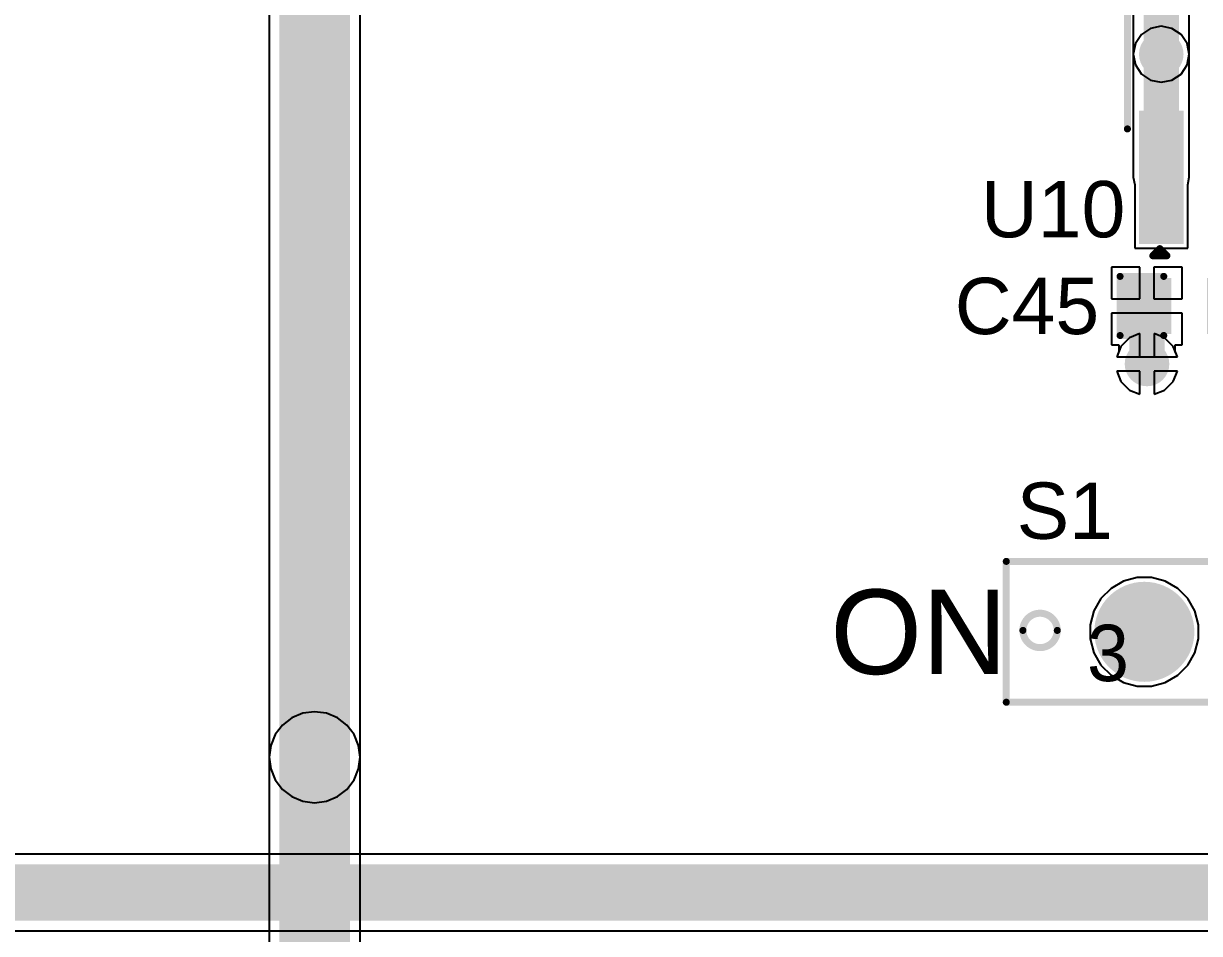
# Model space of a CAD drawing. Header units: millimetres. Extents: x -11 to 156, y -11 to 109.
# Drawn here: x 50.94 to 72.14, y 42.54 to 58.95 of the extents above; entities that cross this region are included whole.
import ezdxf

# ---------------------------------------------------------------- set-up
doc = ezdxf.new("R2010")
doc.units = ezdxf.units.MM
for name, color, linetype in [('BottomLayer', 5, 'Continuous'), ('BottomSolder', 6, 'Continuous'), ('MultiLayer', 9, 'Continuous'), ('PadHoleLayer', 156, 'Continuous'), ('TopLayer', 1, 'Continuous'), ('TopOverlay', 2, 'Continuous'), ('TopPaste', 8, 'Continuous'), ('TopSolder', 216, 'Continuous'), ('ViaHoleLayer', 16, 'Continuous')]:
    doc.layers.add(name, color=color, linetype=linetype)
doc.styles.add('Arial', font='', dxfattribs={"height": 0.2})
doc.styles.get('Arial').set_extended_font_data('Arial')

# ---------------------------------------------------------------- blocks, each defined once
blk = doc.blocks.new('C___0603_1')
at = {"layer": 'TopLayer'}
for points in [[(-0.381, 0.445), (-0.381, -0.445), (-1.143, -0.445), (-1.143, 0.445)], [(1.143, 0.445), (1.143, -0.445), (0.381, -0.445), (0.381, 0.445)]]:
    blk.add_hatch(color=1, dxfattribs=at).paths.add_polyline_path(points)
at = {"layer": 'TopPaste'}
for points in [[(-0.381, 0.445), (-0.381, -0.445), (-1.143, -0.445), (-1.143, 0.445)], [(1.143, 0.445), (1.143, -0.445), (0.381, -0.445), (0.381, 0.445)]]:
    blk.add_hatch(color=8, dxfattribs=at).paths.add_polyline_path(points)
at = {"layer": 'TopSolder'}
for points in [[(-0.321, 0.504), (-0.321, -0.504), (-1.203, -0.504), (-1.203, 0.504)], [(1.203, 0.504), (1.203, -0.504), (0.321, -0.504), (0.321, 0.504)]]:
    blk.add_hatch(color=216, dxfattribs=at).paths.add_polyline_path(points)
at = {"layer": 'TopOverlay', "const_width": 0.127}
for points in [[(-0.457, 0.533), (-1.245, 0.533)], [(-1.245, 0.533), (-1.245, -0.533)], [(1.245, 0.533), (0.457, 0.533)], [(1.245, 0.533), (1.245, -0.533)], [(-0.457, -0.533), (-1.245, -0.533)], [(1.245, -0.533), (0.457, -0.533)]]:
    blk.add_lwpolyline(points, dxfattribs=at)
at = {"layer": 'TopOverlay', "const_width": 0.0635}
for points in [[(-1.276, 0.533, 1), (-1.213, 0.533, 1)], [(-1.276, 0.533, 1), (-1.213, 0.533, 1)], [(-0.489, 0.533, 1), (-0.425, 0.533, 1)], [(0.425, 0.533, 1), (0.489, 0.533, 1)], [(1.213, 0.533, 1), (1.276, 0.533, 1)], [(1.213, 0.533, 1), (1.276, 0.533, 1)], [(-1.276, -0.533, 1), (-1.213, -0.533, 1)], [(-1.276, -0.533, 1), (-1.213, -0.533, 1)], [(-0.489, -0.533, 1), (-0.425, -0.533, 1)], [(0.425, -0.533, 1), (0.489, -0.533, 1)], [(1.213, -0.533, 1), (1.276, -0.533, 1)], [(1.213, -0.533, 1), (1.276, -0.533, 1)]]:
    blk.add_lwpolyline(points, format="xyb", close=True, dxfattribs=at)
blk = doc.blocks.new('SOIC_8_0_150___3_80___W______7')
at = {"layer": 'TopLayer'}
for points in [[(-3.8, 1.605), (-3.8, 2.205), (-1.6, 2.205), (-1.6, 1.605)], [(1.4, 1.605), (1.4, 2.205), (3.6, 2.205), (3.6, 1.605)], [(-3.8, 0.335), (-3.8, 0.935), (-1.6, 0.935), (-1.6, 0.335)], [(1.4, 0.335), (1.4, 0.935), (3.6, 0.935), (3.6, 0.335)], [(-3.8, -0.935), (-3.8, -0.335), (-1.6, -0.335), (-1.6, -0.935)], [(1.4, -0.935), (1.4, -0.335), (3.6, -0.335), (3.6, -0.935)], [(-3.8, -2.205), (-3.8, -1.605), (-1.6, -1.605), (-1.6, -2.205)], [(-3.8, -2.205), (-3.8, -1.605), (-1.6, -1.605), (-1.6, -2.205)], [(1.4, -2.205), (1.4, -1.605), (3.6, -1.605), (3.6, -2.205)]]:
    blk.add_hatch(color=1, dxfattribs=at).paths.add_polyline_path(points)
at = {"layer": 'TopOverlay'}
blk.add_hatch(color=2, dxfattribs=at).paths.add_polyline_path([(-1.486, 1.626), (-1.13, 1.626), (-1.13, 2.21), (-1.486, 2.21)])
at = {"layer": 'TopPaste'}
for points in [[(-3.8, 1.605), (-3.8, 2.205), (-1.6, 2.205), (-1.6, 1.605)], [(1.4, 1.605), (1.4, 2.205), (3.6, 2.205), (3.6, 1.605)], [(-3.8, 0.335), (-3.8, 0.935), (-1.6, 0.935), (-1.6, 0.335)], [(1.4, 0.335), (1.4, 0.935), (3.6, 0.935), (3.6, 0.335)], [(-3.8, -0.935), (-3.8, -0.335), (-1.6, -0.335), (-1.6, -0.935)], [(1.4, -0.935), (1.4, -0.335), (3.6, -0.335), (3.6, -0.935)], [(-3.8, -2.205), (-3.8, -1.605), (-1.6, -1.605), (-1.6, -2.205)], [(-3.8, -2.205), (-3.8, -1.605), (-1.6, -1.605), (-1.6, -2.205)], [(1.4, -2.205), (1.4, -1.605), (3.6, -1.605), (3.6, -2.205)]]:
    blk.add_hatch(color=8, dxfattribs=at).paths.add_polyline_path(points)
at = {"layer": 'TopSolder'}
for points in [[(-3.902, 1.503), (-3.902, 2.307), (-1.498, 2.307), (-1.498, 1.503)], [(1.298, 1.503), (1.298, 2.307), (3.702, 2.307), (3.702, 1.503)], [(-3.902, 0.233), (-3.902, 1.037), (-1.498, 1.037), (-1.498, 0.233)], [(1.298, 0.233), (1.298, 1.037), (3.702, 1.037), (3.702, 0.233)], [(-3.902, -1.037), (-3.902, -0.233), (-1.498, -0.233), (-1.498, -1.037)], [(1.298, -1.037), (1.298, -0.233), (3.702, -0.233), (3.702, -1.037)], [(-3.902, -2.307), (-3.902, -1.503), (-1.498, -1.503), (-1.498, -2.307)], [(-3.902, -2.307), (-3.902, -1.503), (-1.498, -1.503), (-1.498, -2.307)], [(1.298, -2.307), (1.298, -1.503), (3.702, -1.503), (3.702, -2.307)]]:
    blk.add_hatch(color=216, dxfattribs=at).paths.add_polyline_path(points)
at = {"layer": 'TopOverlay', "const_width": 0.127}
for points in [[(-1.829, 2.515), (1.803, 2.515)], [(-4.115, 2.057), (-3.988, 1.93)], [(-4.115, 2.057), (-4.115, 1.803)], [(-3.988, 1.93), (-4.115, 1.803)], [(-1.829, -2.515), (1.803, -2.515)]]:
    blk.add_lwpolyline(points, dxfattribs=at)
at = {"layer": 'TopOverlay', "const_width": 0.0635}
for points in [[(-1.861, 2.515, 1), (-1.797, 2.515, 1)], [(1.772, 2.515, 1), (1.835, 2.515, 1)], [(-4.147, 2.057, 1), (-4.083, 2.057, 1)], [(-4.147, 2.057, 1), (-4.083, 2.057, 1)], [(-4.02, 1.93, 1), (-3.956, 1.93, 1)], [(-4.02, 1.93, 1), (-3.956, 1.93, 1)], [(-4.147, 1.803, 1), (-4.083, 1.803, 1)], [(-4.147, 1.803, 1), (-4.083, 1.803, 1)], [(-1.861, -2.515, 1), (-1.797, -2.515, 1)], [(1.772, -2.515, 1), (1.835, -2.515, 1)]]:
    blk.add_lwpolyline(points, format="xyb", close=True, dxfattribs=at)
blk = doc.blocks.new('SM0320102_15')
at = {"layer": 'BottomLayer'}
h = blk.add_hatch(color=5, dxfattribs=at)
edge = h.paths.add_edge_path()
edge.add_arc((-2.54, 0), 0.8, 0, 360)
h = blk.add_hatch(color=5, dxfattribs=at)
edge = h.paths.add_edge_path()
edge.add_arc((0, 0), 0.8, 0, 360)
h = blk.add_hatch(color=5, dxfattribs=at)
edge = h.paths.add_edge_path()
edge.add_arc((2.54, 0), 0.8, 0, 360)
at = {"layer": 'BottomSolder'}
h = blk.add_hatch(color=6, dxfattribs=at)
edge = h.paths.add_edge_path()
edge.add_arc((-2.54, 0), 0.902, 0, 360)
h = blk.add_hatch(color=6, dxfattribs=at)
edge = h.paths.add_edge_path()
edge.add_arc((0, 0), 0.902, 0, 360)
h = blk.add_hatch(color=6, dxfattribs=at)
edge = h.paths.add_edge_path()
edge.add_arc((2.54, 0), 0.902, 0, 360)
at = {"layer": 'MultiLayer'}
h = blk.add_hatch(color=9, dxfattribs=at)
edge = h.paths.add_edge_path()
edge.add_arc((-2.54, 0), 0.8, 0, 360)
h = blk.add_hatch(color=9, dxfattribs=at)
edge = h.paths.add_edge_path()
edge.add_arc((0, 0), 0.8, 0, 360)
h = blk.add_hatch(color=9, dxfattribs=at)
edge = h.paths.add_edge_path()
edge.add_arc((2.54, 0), 0.8, 0, 360)
at = {"layer": 'PadHoleLayer'}
h = blk.add_hatch(color=156, dxfattribs=at)
edge = h.paths.add_edge_path()
edge.add_arc((-2.54, 0), 0.41, 0, 360)
h = blk.add_hatch(color=156, dxfattribs=at)
edge = h.paths.add_edge_path()
edge.add_arc((0, 0), 0.41, 0, 360)
h = blk.add_hatch(color=156, dxfattribs=at)
edge = h.paths.add_edge_path()
edge.add_arc((2.54, 0), 0.41, 0, 360)
at = {"layer": 'TopLayer'}
h = blk.add_hatch(color=1, dxfattribs=at)
edge = h.paths.add_edge_path()
edge.add_arc((-2.54, 0), 0.8, 0, 360)
h = blk.add_hatch(color=1, dxfattribs=at)
edge = h.paths.add_edge_path()
edge.add_arc((0, 0), 0.8, 0, 360)
h = blk.add_hatch(color=1, dxfattribs=at)
edge = h.paths.add_edge_path()
edge.add_arc((2.54, 0), 0.8, 0, 360)
at = {"layer": 'TopSolder'}
h = blk.add_hatch(color=216, dxfattribs=at)
edge = h.paths.add_edge_path()
edge.add_arc((-2.54, 0), 0.902, 0, 360)
h = blk.add_hatch(color=216, dxfattribs=at)
edge = h.paths.add_edge_path()
edge.add_arc((0, 0), 0.902, 0, 360)
h = blk.add_hatch(color=216, dxfattribs=at)
edge = h.paths.add_edge_path()
edge.add_arc((2.54, 0), 0.902, 0, 360)
at = {"layer": 'TopOverlay', "const_width": 0.127}
for points in [[(-5.029, 1.27), (5.055, 1.27)], [(-5.029, -1.27), (-5.029, 1.27)], [(5.055, -1.27), (5.055, 1.27)], [(-5.029, -1.27), (5.055, -1.27)]]:
    blk.add_lwpolyline(points, dxfattribs=at)
at = {"layer": 'TopOverlay'}
for points, const_width in [([(-5.061, 1.27, 1), (-4.997, 1.27, 1)], 0.0635), ([(-5.061, 1.27, 1), (-4.997, 1.27, 1)], 0.0635), ([(5.023, 1.27, 1), (5.086, 1.27, 1)], 0.0635), ([(5.023, 1.27, 1), (5.086, 1.27, 1)], 0.0635), ([(-4.11, 0.025, 1), (-4.73, 0.025, 1)], 0.127), ([(-4.761, 0.025, 1), (-4.698, 0.025, 1)], 0.0635), ([(-4.141, 0.025, 1), (-4.078, 0.025, 1)], 0.0635), ([(-5.061, -1.27, 1), (-4.997, -1.27, 1)], 0.0635), ([(-5.061, -1.27, 1), (-4.997, -1.27, 1)], 0.0635), ([(5.023, -1.27, 1), (5.086, -1.27, 1)], 0.0635), ([(5.023, -1.27, 1), (5.086, -1.27, 1)], 0.0635)]:
    blk.add_lwpolyline(points, format="xyb", close=True, dxfattribs=dict(at, const_width=const_width))
for s, p in [('3', (-3.573, -0.889)), ('1', (-1.033, -0.889)), ('2', (1.507, -0.889))]:
    blk.add_text(s, height=1.016, rotation=360, dxfattribs=at).set_placement(p)

msp = doc.modelspace()

# ---------------------------------------------------------------- hatches: boundary and pattern name
at = {"layer": 'BottomLayer'}
h = msp.add_hatch(color=5, dxfattribs=at)
edge = h.paths.add_edge_path()
edge.add_arc((71.45, 58.395), 0.3, 0, 360)
h = msp.add_hatch(color=5, dxfattribs=at)
edge = h.paths.add_edge_path()
edge.add_arc((71.193, 52.81), 0.3, 0, 360)
h = msp.add_hatch(color=5, dxfattribs=at)
edge = h.paths.add_edge_path()
edge.add_arc((56.185, 45.72), 0.3, 0, 360)
at = {"layer": 'BottomSolder'}
h = msp.add_hatch(color=6, dxfattribs=at)
edge = h.paths.add_edge_path()
edge.add_arc((71.45, 58.395), 0.402, 0, 360)
h = msp.add_hatch(color=6, dxfattribs=at)
edge = h.paths.add_edge_path()
edge.add_arc((71.193, 52.81), 0.402, 0, 360)
h = msp.add_hatch(color=6, dxfattribs=at)
edge = h.paths.add_edge_path()
edge.add_arc((56.185, 45.72), 0.402, 0, 360)
at = {"layer": 'TopLayer'}
h = msp.add_hatch(color=1, dxfattribs=at)
edge = h.paths.add_edge_path()
edge.add_arc((71.45, 58.395), 0.3, 0, 360)
h = msp.add_hatch(color=1, dxfattribs=at)
edge = h.paths.add_edge_path()
edge.add_arc((71.193, 52.81), 0.3, 0, 360)
h = msp.add_hatch(color=1, dxfattribs=at)
edge = h.paths.add_edge_path()
edge.add_arc((56.185, 45.72), 0.3, 0, 360)
at = {"layer": 'TopSolder'}
h = msp.add_hatch(color=216, dxfattribs=at)
edge = h.paths.add_edge_path()
edge.add_arc((71.45, 58.395), 0.402, 0, 360)
h = msp.add_hatch(color=216, dxfattribs=at)
edge = h.paths.add_edge_path()
edge.add_arc((71.193, 52.81), 0.402, 0, 360)
h = msp.add_hatch(color=216, dxfattribs=at)
edge = h.paths.add_edge_path()
edge.add_arc((56.185, 45.72), 0.402, 0, 360)
at = {"layer": 'ViaHoleLayer'}
h = msp.add_hatch(color=16, dxfattribs=at)
edge = h.paths.add_edge_path()
edge.add_arc((71.45, 58.395), 0.15, 0, 360)
h = msp.add_hatch(color=16, dxfattribs=at)
edge = h.paths.add_edge_path()
edge.add_arc((71.193, 52.81), 0.15, 0, 360)
h = msp.add_hatch(color=16, dxfattribs=at)
edge = h.paths.add_edge_path()
edge.add_arc((56.185, 45.72), 0.15, 0, 360)

# ---------------------------------------------------------------- linework, layer by layer
at = {"layer": 'BottomLayer'}
for p, q in [((57.005, 45.72), (57.005, 67.97)), ((55.365, 67.631), (55.365, 45.72)), ((71.955, 58.395), (71.955, 62.23)), ((70.945, 62.021), (70.945, 58.395)), ((70.945, 58.395), (70.984, 58.201)), ((71.917, 58.201), (71.955, 58.395)), ((70.984, 58.201), (71.093, 58.038)), ((71.807, 58.038), (71.917, 58.201)), ((71.093, 58.038), (71.257, 57.928)), ((71.257, 57.928), (71.45, 57.89)), ((71.45, 57.89), (71.643, 57.928)), ((71.643, 57.928), (71.807, 58.038)), ((70.879, 53.279), (70.723, 53.124)), ((71.066, 53.357), (70.879, 53.279)), ((71.066, 52.937), (71.066, 53.357)), ((71.507, 53.279), (71.32, 53.357)), ((71.32, 53.357), (71.32, 52.937)), ((71.663, 53.124), (71.507, 53.279)), ((70.723, 53.124), (70.646, 52.937)), ((71.74, 52.937), (71.663, 53.124)), ((70.646, 52.937), (71.066, 52.937)), ((71.32, 52.937), (71.74, 52.937)), ((71.066, 52.683), (70.646, 52.683)), ((70.646, 52.683), (70.723, 52.496)), ((71.066, 52.263), (71.066, 52.683)), ((71.74, 52.683), (71.32, 52.683)), ((71.32, 52.683), (71.32, 52.263)), ((71.663, 52.496), (71.74, 52.683)), ((70.723, 52.496), (70.879, 52.34)), ((71.507, 52.34), (71.663, 52.496)), ((70.879, 52.34), (71.066, 52.263)), ((71.32, 52.263), (71.507, 52.34)), ((70.768, 48.892), (70.545, 48.763)), ((71.017, 48.958), (70.768, 48.892)), ((71.274, 48.958), (71.017, 48.958)), ((71.523, 48.892), (71.274, 48.958)), ((71.746, 48.763), (71.523, 48.892)), ((70.363, 48.581), (70.234, 48.358)), ((70.545, 48.763), (70.363, 48.581)), ((71.928, 48.581), (71.746, 48.763)), ((72.057, 48.358), (71.928, 48.581)), ((70.234, 48.358), (70.168, 48.109)), ((72.123, 48.109), (72.057, 48.358)), ((70.168, 48.109), (70.168, 47.852)), ((72.123, 47.852), (72.123, 48.109)), ((70.168, 47.852), (70.234, 47.603)), ((72.057, 47.603), (72.123, 47.852)), ((70.234, 47.603), (70.363, 47.38)), ((71.928, 47.38), (72.057, 47.603)), ((70.363, 47.38), (70.545, 47.198)), ((71.746, 47.198), (71.928, 47.38)), ((70.545, 47.198), (70.768, 47.069)), ((71.523, 47.069), (71.746, 47.198)), ((70.768, 47.069), (71.017, 47.003)), ((71.017, 47.003), (71.274, 47.003)), ((71.274, 47.003), (71.523, 47.069)), ((55.365, 45.72), (55.393, 45.508)), ((56.977, 45.508), (57.005, 45.72)), ((55.393, 45.508), (55.475, 45.31)), ((56.895, 45.31), (56.977, 45.508)), ((55.475, 45.31), (55.605, 45.14)), ((56.764, 45.14), (56.895, 45.31)), ((55.605, 45.14), (55.775, 45.01)), ((55.775, 45.01), (55.973, 44.928)), ((56.397, 44.928), (56.595, 45.01)), ((56.595, 45.01), (56.764, 45.14)), ((55.973, 44.928), (56.185, 44.9)), ((56.185, 44.9), (56.397, 44.928)), ((89.179, 43.973), (48.946, 43.973)), ((48.946, 42.59), (89.179, 42.59))]:
    msp.add_line(p, q, dxfattribs=at)
for points, const_width in [([(56.185, 45.72), (56.185, 67.97)], 1.27), ([(71.45, 58.395), (71.45, 62.23)], 0.635), ([(48.946, 43.282), (89.179, 43.282)], 1.016)]:
    msp.add_lwpolyline(points, dxfattribs=dict(at, const_width=const_width))
for points, const_width in [([(71.291, 58.395, 1), (71.609, 58.395, 1)], 0.318), ([(55.867, 45.72, 1), (56.502, 45.72, 1)], 0.635)]:
    msp.add_lwpolyline(points, format="xyb", close=True, dxfattribs=dict(at, const_width=const_width))
at = {"layer": 'TopLayer'}
for p, q in [((71.093, 58.752), (70.984, 58.588)), ((71.257, 58.861), (71.093, 58.752)), ((71.45, 58.9), (71.257, 58.861)), ((71.643, 58.861), (71.45, 58.9)), ((71.807, 58.752), (71.643, 58.861)), ((71.917, 58.588), (71.807, 58.752)), ((70.984, 58.588), (70.945, 58.395)), ((71.955, 58.395), (71.917, 58.588)), ((70.945, 58.395), (70.945, 56.177)), ((71.955, 56.177), (71.955, 58.395)), ((70.945, 56.177), (70.972, 56.04)), ((70.972, 56.04), (70.972, 54.899)), ((71.928, 56.04), (71.955, 56.177)), ((71.928, 54.899), (71.928, 56.04)), ((70.972, 54.899), (71.928, 54.899)), ((71.063, 54.555), (70.555, 54.555)), ((70.555, 54.555), (70.555, 53.983)), ((71.063, 53.983), (71.063, 54.555)), ((71.825, 54.555), (71.317, 54.555)), ((71.317, 54.555), (71.317, 53.983)), ((71.825, 53.983), (71.825, 54.555)), ((70.555, 53.983), (71.063, 53.983)), ((71.317, 53.983), (71.825, 53.983)), ((71.19, 53.729), (70.555, 53.729)), ((70.555, 53.729), (70.555, 53.158)), ((71.825, 53.729), (71.19, 53.729)), ((71.825, 53.158), (71.825, 53.729)), ((70.555, 53.158), (70.688, 53.158)), ((70.688, 53.038), (70.646, 52.937)), ((70.688, 53.158), (70.688, 53.038)), ((71.698, 53.038), (71.698, 53.158)), ((71.698, 53.158), (71.825, 53.158)), ((71.74, 52.937), (71.698, 53.038)), ((70.646, 52.937), (71.74, 52.937)), ((71.066, 52.683), (70.646, 52.683)), ((70.646, 52.683), (70.723, 52.496)), ((71.066, 52.263), (71.066, 52.683)), ((71.74, 52.683), (71.32, 52.683)), ((71.32, 52.683), (71.32, 52.263)), ((71.663, 52.496), (71.74, 52.683)), ((70.723, 52.496), (70.879, 52.34)), ((71.507, 52.34), (71.663, 52.496)), ((70.879, 52.34), (71.066, 52.263)), ((71.32, 52.263), (71.507, 52.34)), ((70.768, 48.892), (70.545, 48.763)), ((71.017, 48.958), (70.768, 48.892)), ((71.274, 48.958), (71.017, 48.958)), ((71.523, 48.892), (71.274, 48.958)), ((71.746, 48.763), (71.523, 48.892)), ((70.363, 48.581), (70.234, 48.358)), ((70.545, 48.763), (70.363, 48.581)), ((71.928, 48.581), (71.746, 48.763)), ((72.057, 48.358), (71.928, 48.581)), ((70.234, 48.358), (70.168, 48.109)), ((72.123, 48.109), (72.057, 48.358)), ((70.168, 48.109), (70.168, 47.852)), ((72.123, 47.852), (72.123, 48.109)), ((70.168, 47.852), (70.234, 47.603)), ((72.057, 47.603), (72.123, 47.852)), ((70.234, 47.603), (70.363, 47.38)), ((71.928, 47.38), (72.057, 47.603)), ((70.363, 47.38), (70.545, 47.198)), ((71.746, 47.198), (71.928, 47.38)), ((70.545, 47.198), (70.768, 47.069)), ((71.523, 47.069), (71.746, 47.198)), ((70.768, 47.069), (71.017, 47.003)), ((71.017, 47.003), (71.274, 47.003)), ((71.274, 47.003), (71.523, 47.069)), ((55.973, 46.512), (55.775, 46.43)), ((56.185, 46.54), (55.973, 46.512)), ((56.397, 46.512), (56.185, 46.54)), ((56.595, 46.43), (56.397, 46.512)), ((55.605, 46.3), (55.475, 46.13)), ((55.775, 46.43), (55.605, 46.3)), ((56.764, 46.3), (56.595, 46.43)), ((56.895, 46.13), (56.764, 46.3)), ((55.475, 46.13), (55.393, 45.932)), ((56.977, 45.932), (56.895, 46.13)), ((55.393, 45.932), (55.365, 45.72)), ((57.005, 45.72), (56.977, 45.932)), ((55.365, 45.72), (55.365, 33.884)), ((57.005, 34.223), (57.005, 45.72))]:
    msp.add_line(p, q, dxfattribs=at)
for points, const_width in [([(71.45, 56.177), (71.45, 58.395)], 0.635), ([(71.19, 53.732), (71.19, 53.856)], 0.635), ([(71.19, 53.732), (71.193, 53.729)], 0.635), ([(71.193, 52.81), (71.193, 53.729)], 0.635), ([(56.185, 33.884), (56.185, 45.72)], 1.27)]:
    msp.add_lwpolyline(points, dxfattribs=dict(at, const_width=const_width))
for points, const_width in [([(71.291, 58.395, 1), (71.609, 58.395, 1)], 0.318), ([(71.291, 56.177, 1), (71.609, 56.177, 1)], 0.318), ([(71.031, 53.856, 1), (71.349, 53.856, 1)], 0.318), ([(71.031, 53.732, 1), (71.349, 53.732, 1)], 0.318), ([(71.031, 53.732, 1), (71.349, 53.732, 1)], 0.318), ([(71.034, 53.729, 1), (71.352, 53.729, 1)], 0.318), ([(71.034, 53.729, 1), (71.352, 53.729, 1)], 0.318), ([(71.034, 52.81, 1), (71.352, 52.81, 1)], 0.318), ([(55.867, 45.72, 1), (56.502, 45.72, 1)], 0.635)]:
    msp.add_lwpolyline(points, format="xyb", close=True, dxfattribs=dict(at, const_width=const_width))

# ---------------------------------------------------------------- block references
for name, p, rotation in [('SOIC_8_0_150___3_80___W______7', (73.355, 58.877), 90), ('C___0603_1', (71.952, 53.856), 180)]:
    msp.add_blockref(name, p, dxfattribs=dict(rotation=rotation))
msp.add_blockref('SM0320102_15', (73.685, 47.981))

# ---------------------------------------------------------------- texts
at = {"layer": 'TopOverlay', "style": 'Arial'}
for s, height, p in [('U10', 1.016, (68.199, 55.093)), ('C45', 1.016, (67.727, 53.348)), ('S1', 1.016, (68.843, 49.657)), ('ON', 1.524, (65.482, 47.219))]:
    msp.add_text(s, height=height, dxfattribs=at).set_placement(p)

doc.saveas('drawing.dxf')
